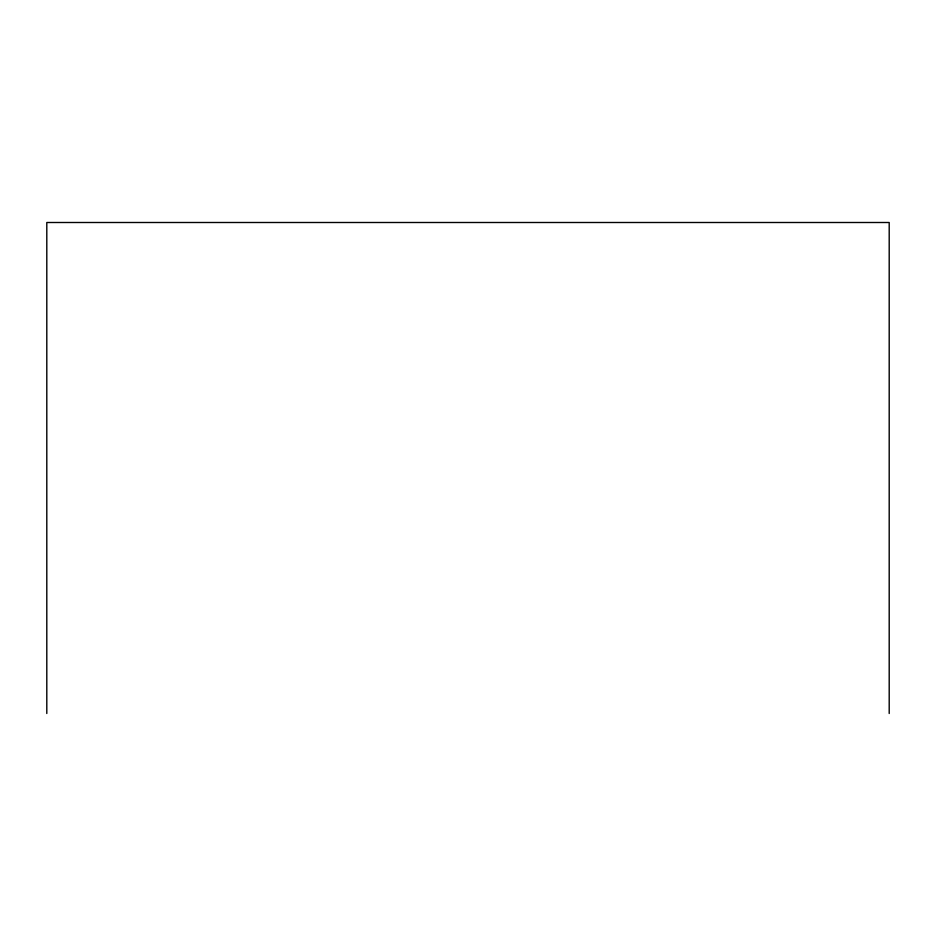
<?xml version="1.0" encoding="UTF-8"?>
<svg xmlns="http://www.w3.org/2000/svg" width="936" height="936" viewBox="0 0 936 936"><rect width="100%" height="100%" fill="white"/><g stroke="black" fill="none" stroke-linecap="round" stroke-linejoin="round"><path stroke-width="1.4" d="M889.2 713.501L889.2 222.499L46.8 222.499L46.8 713.501"/></g></svg>
